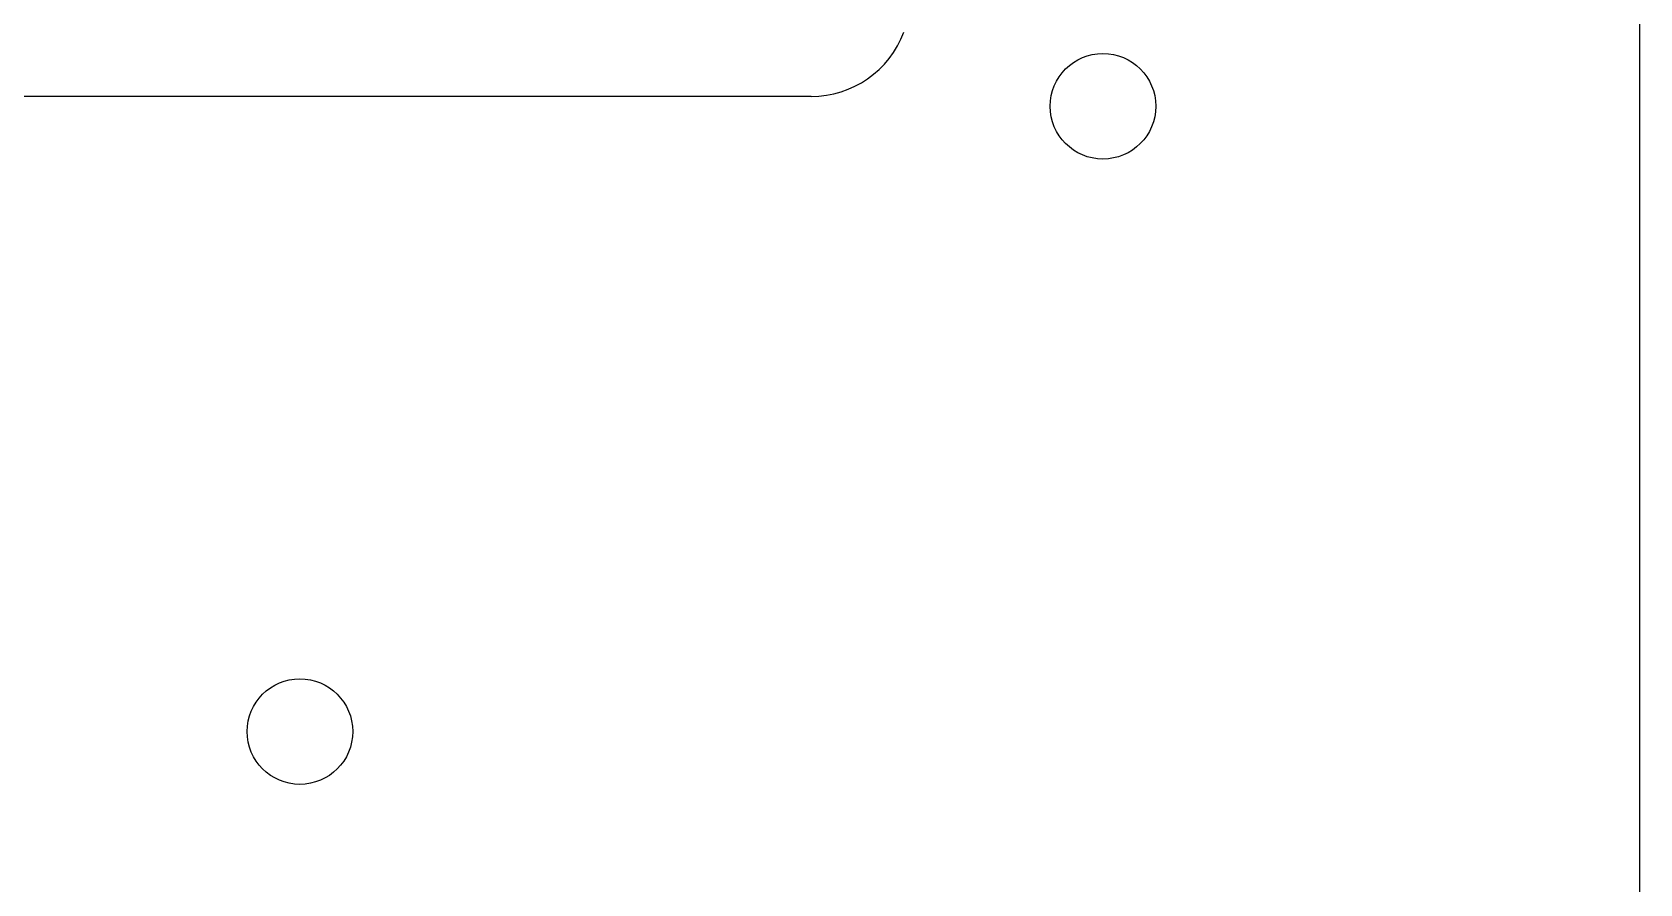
# Model space of a CAD drawing. Header units: millimetres. Extents: x -10 to 277, y -95 to 18.
# Drawn here: x 246.15 to 276.6, y -79.09 to -62.95 of the extents above; entities that cross this region are included whole.
import ezdxf

# ---------------------------------------------------------------- set-up
doc = ezdxf.new("R2010")
doc.units = ezdxf.units.MM
doc.header["$MEASUREMENT"] = 0
doc.layers.add('Edge.Cuts', color=53, linetype='CONTINUOUS')

msp = doc.modelspace()

# ---------------------------------------------------------------- linework, layer by layer
at = {"layer": 'Edge.Cuts', "linetype": 'Continuous'}
for p, q in [((276.6, -93.226), (276.6, 16.026)), ((260.90655, -64.16191), (239.15555, -64.16191))]:
    msp.add_line(p, q, dxfattribs=at)
at = {"layer": 'Edge.Cuts'}
for centre in [(266.43125, -64.35), (251.221875, -76.2)]:
    msp.add_circle(centre, 1, dxfattribs=at)
msp.add_arc((260.90655, -62.287), 1.874943, 270, 339.454935, dxfattribs=at)

doc.saveas('drawing.dxf')
